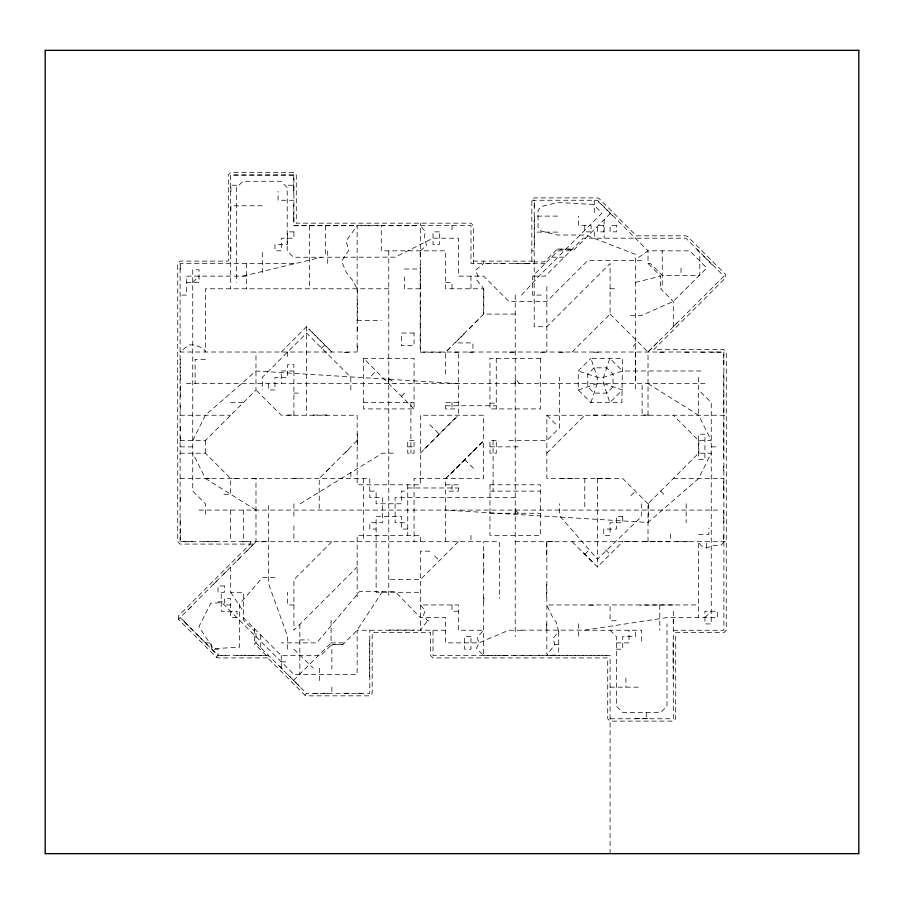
<?xml version="1.0" encoding="UTF-8"?>
<svg xmlns="http://www.w3.org/2000/svg" width="904" height="904" viewBox="0 0 904 904"><rect width="100%" height="100%" fill="white"/><g stroke="black" fill="none" stroke-linecap="round" stroke-linejoin="round"><path stroke-width="0.68" stroke-dasharray="4.52 3.39" d="M388.776 383.658L388.765 377.307M515.235 513.257L515.235 506.929M515.246 383.635L515.235 378.46L519.291 383.624M610.087 718.77L673.31 718.77L673.322 617.59M590.911 402.596L597.239 383.624L597.239 377.307L590.911 358.334L622.528 358.334L621.895 402.596L590.911 402.596L578.266 389.952L578.266 370.979L590.911 358.334M531.834 261.12L531.834 200.259L534.207 197.886L597.431 197.886L599.115 198.575L636.359 235.82L685.966 235.82L687.639 236.52L725.584 274.454L725.584 277.81L653.75 349.645L723.901 349.645L726.274 352.018L726.274 630.235L723.901 632.608L675.683 632.608L675.683 718.77L673.31 721.132L610.087 721.132L607.714 718.77L607.714 657.909L433.027 657.909L430.654 655.536L430.654 632.608L372.166 632.608L372.166 693.47L369.792 695.843L306.569 695.843L304.885 695.153L267.64 657.909L268.624 655.536L218.033 655.536L180.099 617.59M192.744 440.542L205.389 415.241L255.979 370.979L458.328 383.624M382.448 591.532L357.148 630.235L342.921 644.462L331.858 644.462L320.796 655.536L281.268 655.536L243.334 617.59M546.852 541.711L546.852 655.536L554.751 644.462L553.169 638.145L558.706 631.817L556.333 622.336L552.378 616.799L546.852 604.945L698.611 604.945M723.901 541.711L721.528 544.875L712.838 545.666L706.51 548.039L700.984 545.666L698.611 541.711L698.611 617.59M633.162 346.639L637.275 341.271M521.551 295.099L538.942 276.138L601.962 213.107L593.273 204.417L557.519 202.496L540.92 206.575L538.083 210.485L538.004 227.051L540.818 230.949L557.418 235.029L585.577 235.029L635.376 254.306L635.342 389.952M321.282 348.503L324.739 345M192.744 282.455L199.072 276.138M281.268 352.018L306.569 326.717L331.858 352.018L308.739 329.09M180.099 440.542L205.389 440.542L255.979 389.952L255.979 352.018M371.295 375.804L376.12 370.979M267.64 657.909L218.033 657.909L216.361 657.208L178.416 619.274L255.979 541.711L255.979 478.476M357.148 440.542L319.214 478.476L319.214 510.093M401.41 396.28L405.681 392.008M515.235 314.072L483.617 314.072L445.672 352.018L445.672 377.307M188.394 609.691L192.744 605.341M213.694 584.199L218.033 579.848M223.367 574.515L227.718 570.164M237.006 560.875L241.357 556.536M246.091 551.79L254.792 543.101M326.525 471.368L331.067 466.826M345.102 452.983L349.645 448.44M447.254 350.831L451.808 346.277M464.249 333.836L455.164 342.921L472.95 342.921L472.95 352.21L466.622 352.21M469.391 328.694L473.933 324.152M475.312 322.762L479.866 318.219M541.281 295.099L532.625 295.099L532.625 276.138L557.915 250.837M610.482 213.299L572.933 250.837L555.542 250.837M424.53 448.836L440.542 432.835M440.937 432.44L456.938 416.428M216.361 657.208L218.033 655.536L218.033 649.208L211.717 649.208L211.717 642.88L205.389 642.88M331.858 541.711L293.913 579.656L293.913 630.235L357.148 567M420.383 453.186L458.328 415.241L458.328 352.018M445.672 541.711L445.672 478.476L483.617 440.542L483.617 415.241L420.383 415.241L420.383 484.804L357.148 484.804L357.148 415.241L281.268 415.241L255.979 389.952M572.142 352.018L610.087 314.072L610.087 263.482L546.852 326.717L534.207 326.717L534.207 200.259M450.418 474.137L466.43 458.125M472.159 452.192L476.498 447.853M673.31 326.717L673.31 301.427L660.666 288.783L662.248 287.201L662.248 250.837M293.517 680.429L331.067 642.88L331.067 617.986M648.62 351.227L653.163 346.673M654.745 345.102L659.287 340.548M673.909 325.926L678.452 321.383M304.885 695.153L306.569 693.47L369.792 693.47L369.792 630.235M458.328 541.711L420.383 579.656L388.765 579.656M546.852 453.186L584.786 415.241M648.021 415.241L648.021 352.018L723.901 276.138L685.966 238.193L583.204 238.193L545.27 276.138L532.625 276.138M630.902 495.595L635.376 491.121M584.786 554.355L589.261 549.892M648.021 541.711L648.021 503.777L698.611 453.186L711.256 453.186L698.611 478.476L648.021 522.478L445.672 510.093M572.142 541.711L597.431 567L622.732 541.711M704.928 617.59L711.256 611.274M445.672 478.476L483.617 441.084L483.617 478.476L414.055 478.476L414.055 541.711M420.383 250.837L426.507 245.312L424.338 237.402L425.321 231.673L420.383 225.548M638.54 257.47L648.021 250.837L689.662 250.837L706.781 267.957L673.31 301.427L641.682 315.383L629.037 315.383M300.241 503.777L382.448 453.186L395.093 453.186M266.251 655.536L254.397 643.671L255.979 642.88L255.979 630.235M700.984 370.979L622.528 370.979L603.567 377.307L597.239 377.307L578.266 370.979M578.266 389.952L597.239 383.624M635.376 282.455L660.666 276.138L660.666 288.783M242.939 276.138L321.383 257.267M673.31 604.945L639.919 605.138M233.65 175.161L293.517 175.161M236.611 185.23L230.882 185.23L230.882 191.558M288.184 185.23L293.913 185.23M293.913 200.259L278.104 200.259L278.104 191.377M531.834 200.259L597.431 200.259L648.021 250.837L648.021 263.482L660.666 276.138M262.296 205.784L230.882 205.784L230.882 212.112M557.519 216.112L534.501 216.112L534.501 228.757M293.913 225.74L356.752 225.74M361.103 225.74L367.431 225.74M368.21 225.74L374.538 225.74M376.313 225.74L379.477 225.74M384.415 225.74L381.262 225.74L381.262 250.837L445.672 250.837L445.672 288.783L483.617 288.783M388.765 225.74L395.093 225.74M397.071 225.74L403.387 225.74M404.382 225.74L410.698 225.74M411.693 225.74L418.01 225.74M557.519 232.113L534.501 232.113L534.501 244.758M557.519 249.063L570.164 249.063M572.142 249.255L557.124 249.255L544.479 261.9L534.207 261.9M531.834 250.837L534.207 250.837M551.587 257.165L564.243 257.165M641.704 260.635L587.645 260.635L546.852 301.427L508.907 301.427L483.617 276.138L458.362 276.138L458.362 238.193L433.027 238.193L395.093 257.165L293.529 257.256L287.212 250.939L287.212 187.591L280.895 181.275L242.927 181.275L236.611 187.591L236.611 282.455M473.346 261.12L534.207 261.12M293.913 263.482L180.099 263.482L180.099 541.711L499.426 541.711L499.426 598.617M545.27 263.482L470.973 263.482L470.973 225.548L293.913 225.548L293.913 174.958L230.689 174.958L230.689 288.783M648.021 263.482L650.394 263.482L662.248 275.347L699.798 275.347L699.798 252.419L695.447 248.069M486.973 263.685L493.301 263.685M499.618 263.685L505.946 263.685M514.048 263.685L526.693 263.685M527.088 263.685L530.252 263.685M404.427 269.019L420.19 269.019L420.19 262.691M246.487 276.138L186.416 276.138L186.416 295.099L180.099 295.099M186.416 282.455L199.072 282.455L199.072 269.81L192.744 269.81L192.744 491.121L205.389 503.777L205.389 516.421M445.672 282.455L452 282.455L452 288.783M388.765 288.783L205.389 288.783L205.389 352.018L203.807 348.854L195.117 344.899L188.789 344.899L180.099 352.018L357.148 352.018L357.148 225.548L346.085 241.153L348.854 250.25L341.542 261.12L346.277 272.375L352.605 280.285L357.148 288.783M420.19 288.783L404.427 288.783L404.427 276.884M610.087 288.783L617.613 288.783M357.148 320.4L381.262 320.4M420.383 352.21L445.672 352.21M453.977 352.21L460.294 352.21M509.302 352.21L515.63 352.21M540.129 352.21L546.457 352.21M559.101 352.21L565.429 352.21M593.883 352.21L600.199 352.21M659.287 352.21L665.604 352.21M684.972 352.21L691.3 352.21M700.984 352.21L707.301 352.21M710.273 352.21L716.589 352.21M716.985 352.21L723.313 352.21M344.108 352.605L350.436 352.605M363.476 358.334L414.055 358.334L414.055 408.924L363.476 408.924L363.476 358.334L414.055 408.924M205.389 359.329L195.117 359.329L195.117 383.624M293.913 370.979L281.268 370.979L281.268 383.624M186.416 383.624L704.928 383.624M293.913 393.116L300.738 393.116M230.689 402.596L243.334 402.596M363.476 402.596L414.055 402.596M458.328 402.596L445.672 402.596L445.672 408.924L458.328 408.924M489.945 403.15L496.262 403.15M445.672 405.76L496.262 405.76M287.596 415.049L293.913 415.049M312.886 415.049L319.214 415.049M322.57 415.049L328.898 415.049M593.092 415.049L599.409 415.049M604.154 415.049L610.482 415.049M648.417 415.049L642.1 415.049L642.1 383.533M180.099 415.241L230.689 415.241M648.021 503.777L622.732 478.476L546.852 478.476L546.852 415.241L726.274 415.241M508.907 440.542L546.852 440.542L559.508 427.886L559.508 377.307M180.099 446.858L192.744 446.858M407.738 446.858L414.055 446.858M489.945 446.858L521.551 446.858M711.256 446.858L717.482 446.858M180.099 453.186L205.389 453.186L230.689 478.476L230.689 494.285L222.384 494.285M180.099 478.476L369.792 478.476L369.792 497.449L382.448 497.449L382.448 522.738L369.792 522.738L369.792 529.066L376.12 529.066M673.31 478.476L723.901 478.476M205.389 478.679L211.717 478.679M233.447 478.679L239.775 478.679M252.024 478.679L258.352 478.679M293.325 478.679L299.642 478.679M560.875 478.679L573.531 478.679M597.035 478.679L609.691 478.679M445.672 484.804L458.328 484.804L458.328 491.121L445.672 491.121M407.738 487.968L458.328 487.968M369.792 491.121L376.12 491.121L376.12 503.777L401.41 503.777L401.41 491.121L407.738 491.121M489.945 491.121L540.524 491.121M515.235 497.449L395.093 497.449L395.093 522.738L407.738 522.738M199.072 510.093L717.584 510.093M489.945 513.257L540.524 513.257M407.738 529.066L401.41 529.066L401.41 516.421L376.12 516.421L376.12 592.301L420.383 592.301M698.611 534.4L708.883 534.4L708.883 528.083M181.286 541.519L187.603 541.519M187.998 541.519L194.326 541.519M204.01 541.519L210.327 541.519M212.112 541.519L218.429 541.519M242.148 541.519L248.464 541.519M261.12 541.519L267.437 541.519M548.434 541.519L554.751 541.519M623.918 541.519L636.563 541.519M642.88 541.519L655.536 541.519M657.909 541.519L670.553 541.519L670.553 533.981M676.079 541.519L688.724 541.519M515.235 541.711L726.274 541.711M252.623 544.084L180.099 544.084L177.726 541.711L177.726 263.482L180.099 261.12L228.316 261.12L228.316 174.958L230.689 172.585L293.913 172.585L296.286 174.958L296.286 223.175L470.973 223.175L473.346 225.548L473.346 263.482M429.863 551.191L420.383 551.191L420.383 630.235L427.502 620.754L427.502 619.217M274.963 577.577L262.318 577.577L239.526 604.075L239.526 647.207L213.31 648.665L198.936 626.675L210.779 603.239L221.887 602.629L254.397 635.139M230.689 567L230.689 592.301L243.334 592.301L243.334 619.963L254.397 631.026M218.033 601.781L224.361 601.781M230.689 604.945L224.361 604.945L224.361 598.617L230.689 598.617L230.689 617.59L237.006 617.59L237.006 611.274L221.197 611.274L221.197 592.301M293.913 604.945L287.585 604.945L287.585 592.301M589.329 605.138L595.657 605.138M458.328 611.274L452 611.274L452 604.945M429.117 620.754L427.502 620.754L423.547 615.217L425.129 610.482L420.383 604.945L458.328 604.945L458.328 630.235L483.617 630.235L477.289 637.354L478.871 642.88L476.498 648.417L483.617 655.536L483.617 541.711M616.2 620.754L610.087 620.754L610.087 604.945M388.969 630.043L414.258 630.043M521.551 630.144L584.775 630.144L666.994 617.59L717.584 617.59L717.584 611.274L704.928 611.274L704.928 623.918L711.256 623.918L711.256 402.506L698.611 389.952M445.672 630.235L357.148 630.235L357.148 674.497L293.913 674.497L254.397 634.981M521.551 630.235L508.907 630.235L478.871 642.88L445.638 642.88L445.638 617.59L420.383 617.59L395.093 591.532L359.634 591.532L316.728 642.88L281.268 642.88M584.775 630.235L641.704 630.235L641.704 641.275M673.31 630.235L723.901 630.235L723.901 352.018L420.383 352.018L420.383 223.175M299.846 639.919L308.603 639.919M331.067 642.88L344.503 642.88M616.404 642.88L629.048 642.88L629.048 630.235M554.751 644.462L558.706 644.462M342.921 644.665L331.858 644.665L331.858 669.073M616.404 649.208L622.732 649.208L622.732 636.563L635.376 636.563L635.376 630.235M552.378 655.14L555.542 655.14M221.005 655.332L227.322 655.332M237.006 655.332L249.651 655.332M251.832 655.332L264.476 655.332M484.013 655.332L490.33 655.332M490.928 655.332L503.573 655.332M503.777 655.332L510.093 655.332M513.257 655.332L519.585 655.332M521.947 655.332L534.603 655.332M538.151 655.332L544.479 655.332M547.044 655.332L610.087 655.332M281.268 661.852L287.596 661.852M610.087 687.153L641.704 687.153M313.88 693.278L320.197 693.278M323.361 693.278L329.689 693.278M344.707 693.278L351.023 693.278M357.148 693.278L363.476 693.278M635.376 718.567L648.021 718.567M603.567 383.624L622.528 389.952L609.884 402.596L603.567 383.624L603.567 377.307L609.884 358.334L622.528 370.979M648.021 383.624L698.611 415.241L711.256 440.542L698.611 440.542L673.31 415.241M255.979 510.093L205.389 478.476L192.744 453.186M388.765 378.46L395.093 383.624M515.235 510.093L518.5 513.257M293.913 649.208L313.281 668.18M703.549 256.171L712.442 265.064M598.425 201.637L607.906 211.118M609.296 212.508L613.635 216.847M610.087 314.072L648.021 352.018M660.666 491.121L665.141 495.595M546.852 415.241L556.333 424.733M605.612 549.892L610.087 554.355M583.555 552.92L592.493 561.87M429.875 424.733L439.355 434.214M464.645 459.514L474.204 469.063M610.076 630.235L616.404 636.563L616.404 706.137L622.709 712.454L660.677 712.454L666.994 706.137L666.994 623.918M434.609 555.937L439.355 560.683M279.494 665.999L283.845 670.35M287.596 674.305L296.681 683.39M297.472 684.181L299.642 686.362M255.979 642.88L306.569 693.47M182.077 619.172L186.416 623.523M185.23 622.528L194.326 631.625M196.496 633.794L198.677 635.964M198.869 636.167L209.536 646.835M211.513 648.812L215.864 653.163M230.689 592.301L243.334 611.274M723.708 353.984L723.708 360.312M723.708 360.504L723.708 366.832M723.708 372.957L723.708 385.601M723.708 389.161L723.708 392.325M723.708 394.494L723.708 397.658M723.708 400.822L723.708 413.467M723.708 421.569L723.708 459.514M723.708 466.227L723.708 472.555M723.708 481.244L723.708 484.408M723.708 485.391L723.708 498.036M723.708 510.093L723.708 513.257M723.708 515.427L723.708 518.591M723.708 520.964L723.708 524.128M723.708 534.998L723.708 541.315M706.51 543.338L706.51 548.039M698.803 440.542L698.803 453.186M698.611 377.307L698.611 415.241M686.159 503.697L686.159 522.704M681.017 268.013L681.017 275.347M673.322 611.274L673.322 623.918M673.118 641.896L673.118 668.18M673.118 674.497L673.118 680.825M659.784 605.047L659.784 630.235M648.609 503.697L648.609 522.704M646.247 712.239L646.247 718.567M641.704 503.777L641.704 516.421L597.431 559.18L559.497 515.653L559.497 503.777M635.376 352.018L635.376 383.624M625.896 678L625.896 687.153M610.087 853.659L610.087 655.536L433.027 655.536L433.027 630.235M604.154 219.615L604.154 238.193M597.431 478.476L597.431 567M594.278 200.259L594.278 212.903M594.278 231.865L594.278 238.193M584.786 225.548L584.786 231.865L591.114 231.865L591.114 225.548L578.47 225.548L578.47 216.112M584.786 478.476L584.786 510.093M578.447 623.816L578.447 636.461M570.56 249.255L570.56 250.837M558.706 631.817L558.706 655.332M546.852 286.647L546.852 352.018M546.649 542.897L546.649 555.542M546.649 584.594L546.649 599.013M546.649 623.918L546.649 630.235M534.603 202.62L534.603 208.948M515.235 295.099L515.235 636.563M496.262 358.334L496.262 408.924M493.098 440.542L493.098 491.121M483.809 288.783L483.809 314.072M483.809 553.372L483.809 559.689M483.809 567.791L483.809 574.119M483.809 597.239L483.809 603.567M483.617 261.12L483.617 263.482L475.312 270.398L478.08 275.935L476.702 279.89L483.617 288.534L483.617 314.072M470.973 276.138L470.973 288.783M470.973 535.394L470.973 541.711M452 225.548L452 231.865M452 402.596L452 408.924M452 484.804L452 491.121M420.383 541.711L420.383 535.394L357.148 535.394L357.148 598.617M420.19 252.024L420.19 258.352M420.19 271.788L420.19 284.229M420.19 284.828L420.19 291.156M420.19 293.517L420.19 304.591M420.19 305.575L420.19 311.903M420.19 312.49L420.19 325.135M420.19 326.129L420.19 336.209M420.19 336.604L420.19 342.921M420.19 344.311L420.19 350.628M410.902 402.596L410.902 453.186M407.738 484.804L407.738 535.394M388.765 250.837L388.765 597.849M369.6 640.518L369.6 678.452M363.476 478.476L363.476 541.711M357.351 289.766L357.351 296.094M357.351 300.038L357.351 313.281M357.351 316.242L357.351 322.57M357.351 326.525L357.351 332.841M357.351 345.882L357.351 352.21M357.351 433.818L357.351 440.146M357.351 440.542L357.351 446.858M350.831 389.952L350.831 377.307L306.569 333.045L262.296 377.307L262.296 389.952M350.899 472.159L350.899 478.476M331.858 687.153L331.858 693.47M327.711 250.939L327.711 263.584M325.338 225.74L325.338 257.267M319.609 668.18L319.609 680.825M309.631 225.74L309.631 288.783M306.569 326.717L306.569 415.241M299.846 624.314L299.846 674.101M293.913 415.241L293.913 364.662L287.596 364.662L287.596 377.307L274.952 377.307L274.952 389.952L268.624 389.952L268.624 383.624M293.913 503.777L293.913 516.421M293.913 525.902L293.913 541.711M293.721 175.749L293.721 188.394M293.721 188.992L293.721 195.309M293.721 204.406L293.721 217.05M293.721 217.242L293.721 223.57M287.596 352.018L287.596 358.334M287.596 649.208L287.596 636.563L268.635 583.905L268.657 503.777M281.268 655.536L281.268 668.18M262.296 252.442L262.296 276.138M260.725 634.981L260.725 647.626M254.397 628.653L254.397 643.671M250.25 541.711L250.25 544.084L178.416 615.918L178.416 619.274M246.487 263.482L246.487 288.783M243.334 510.093L243.334 541.711M230.882 247.481L230.882 253.798M230.339 510.093L230.339 541.711M205.389 440.542L205.389 453.186M180.291 264.872L180.291 271.189M180.291 359.329L180.291 373.747M180.291 375.533L180.291 381.85M180.291 385.805L180.291 392.121M180.291 392.325L180.291 398.641M180.291 405.173L180.291 411.489M180.291 426.315L180.291 432.632M180.291 436.587L180.291 442.915M180.291 496.861L180.291 503.178M180.291 519.585L180.291 525.902M180.291 528.467L180.291 534.795M180.291 534.998L180.291 541.315M489.957 484.77L489.945 535.394L540.524 535.394L540.524 484.804L489.945 484.804M594.075 367.826L587.758 374.143L587.758 386.788L594.075 393.116L606.72 393.116L613.048 386.788L613.048 374.143L606.72 367.826L594.075 367.826M603.759 225.548L597.431 225.548L597.431 231.865L603.759 231.865L603.759 225.548M616.404 225.548L610.087 225.548L610.087 231.865L616.404 231.865L616.404 225.548M293.913 231.865L287.596 231.865L287.596 244.521L274.952 244.521L274.952 250.837L281.268 250.837L281.268 238.193L293.913 238.193L293.913 231.865M439.355 231.865L433.027 231.865L433.027 244.521L439.355 244.521L439.355 231.865M414.055 333.045L401.41 333.045L401.41 345.69L414.055 345.69L414.055 333.045M540.524 358.334L489.945 358.334L489.945 408.924L540.524 408.924L540.524 358.334M704.928 434.214L698.611 434.214L698.611 459.514L704.928 459.514L704.928 434.214M414.055 440.542L407.738 440.542L407.738 453.186L414.055 453.186L414.055 440.542M496.262 440.542L489.945 440.542L489.945 453.186L496.262 453.186L496.262 440.542M622.732 516.421L616.404 516.421L616.404 529.066L603.759 529.066L603.759 535.394L610.087 535.394L610.087 522.738L622.732 522.738L622.732 516.421M224.361 585.973L218.033 585.973L218.033 592.301L224.361 592.301L224.361 585.973M470.973 636.563L464.645 636.563L464.645 649.208L470.973 649.208L470.973 636.563"/><path stroke-width="1.36" d="M858.8 50.341L45.2 50.341L45.2 853.659L858.8 853.659L858.8 50.341"/></g></svg>
